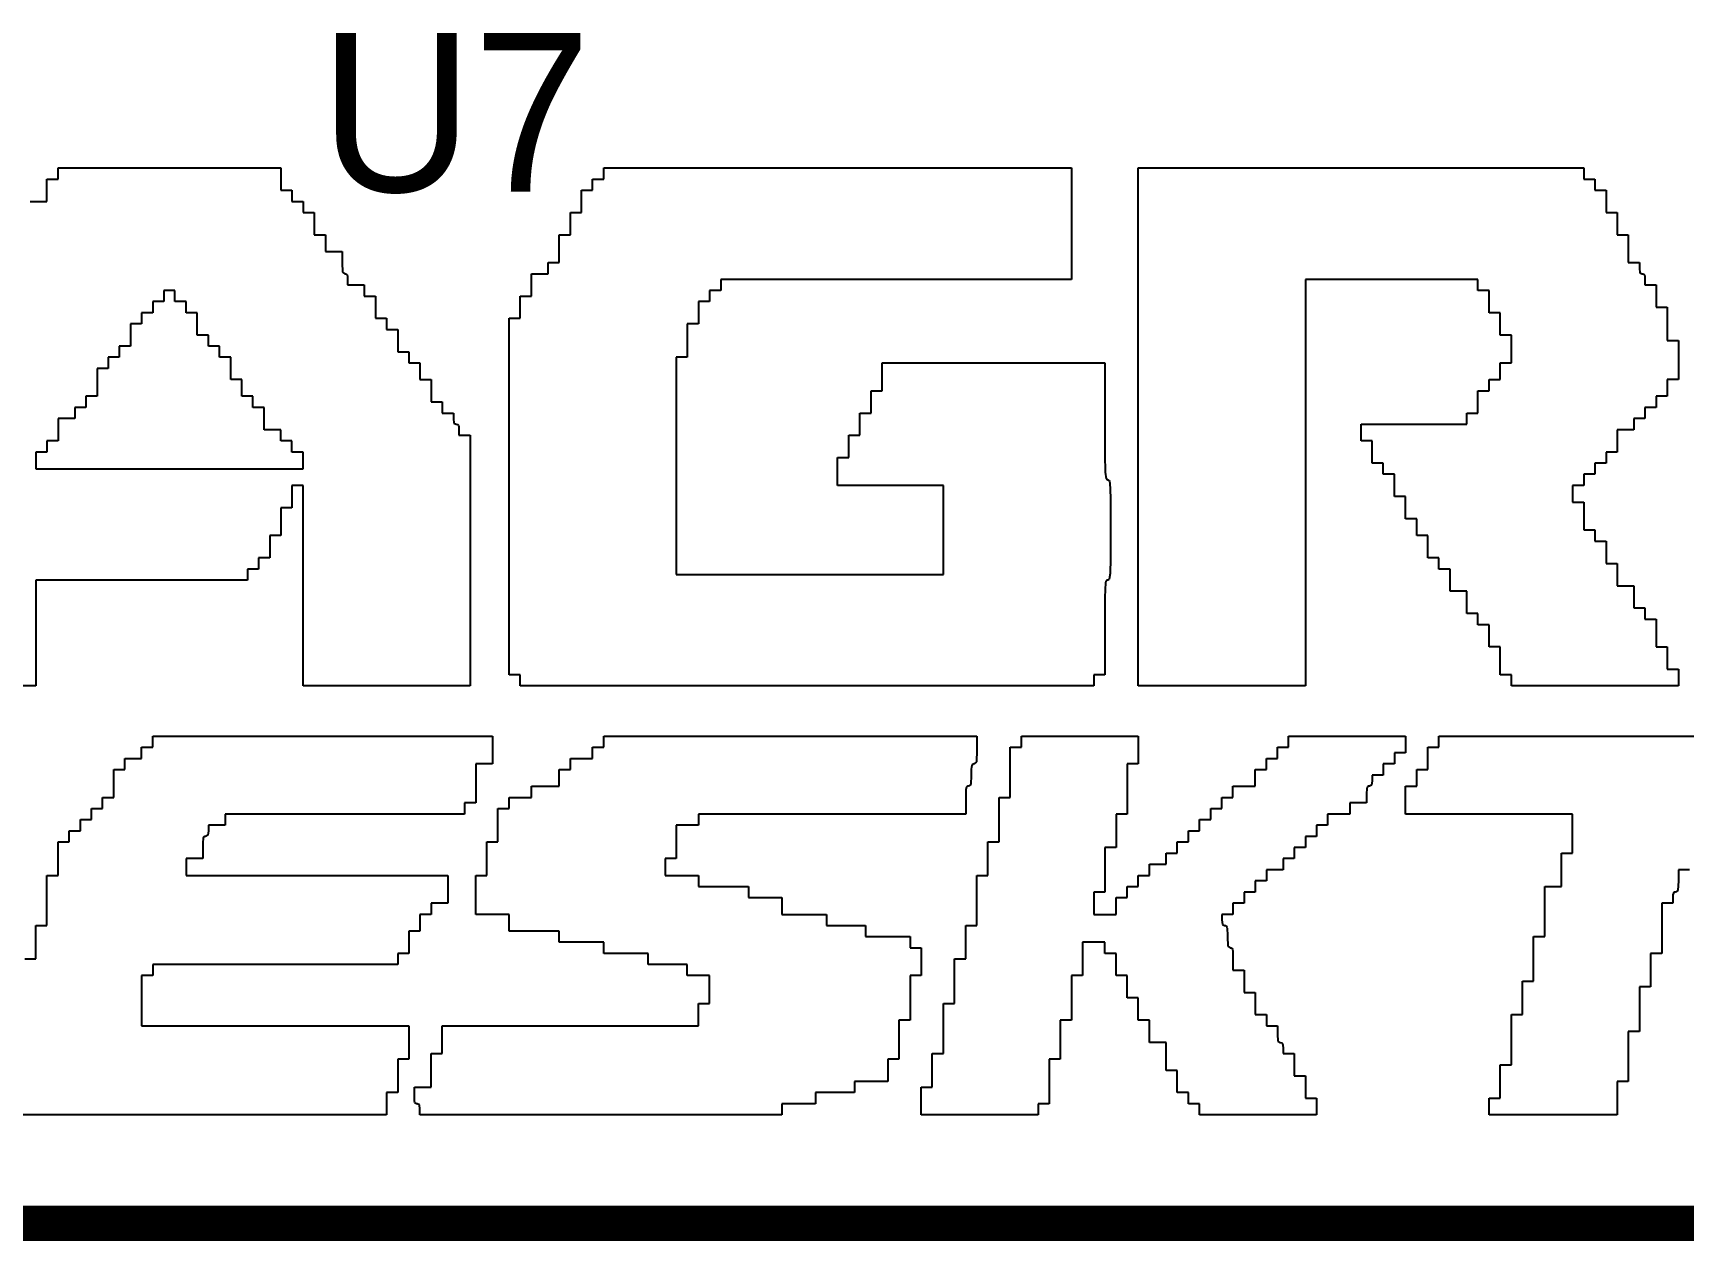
# Model space of a CAD drawing. Header units: millimetres. Extents: x 1.5 to 5.45, y 1.5 to 5.45.
# Drawn here: x 3.5237 to 3.9919, y 1.5 to 1.8425 of the extents above; entities that cross this region are included whole.
import ezdxf

# ---------------------------------------------------------------- set-up
doc = ezdxf.new("R2010")
doc.units = ezdxf.units.MM
doc.header["$MEASUREMENT"] = 0
doc.layers.add('KeepOutLayer', color=6, linetype='Continuous')
doc.layers.add('TopOverlay', color=2, linetype='Continuous')

# ---------------------------------------------------------------- blocks, each defined once
blk = doc.blocks.new('NATALIE_MEGAGRRL_DESKTOP_5')
at = {"layer": 'TopOverlay'}
for p, q in [((-0.03422, 0.10109), (-0.03422, 0.10425)), ((-0.03422, 0.10425), (0.02895, 0.10425)), ((0.02895, 0.10425), (0.02895, 0.09793)), ((0.12054, 0.10109), (0.12054, 0.10425)), ((0.12054, 0.10425), (0.25318, 0.10425)), ((0.25318, 0.10425), (0.25318, 0.07266)), ((0.27213, -0.04264), (0.27213, 0.10425)), ((0.27213, 0.10425), (0.39846, 0.10425)), ((0.39846, 0.10425), (0.39846, 0.10109)), ((-0.03738, 0.09477), (-0.03738, 0.10109)), ((-0.03738, 0.10109), (-0.03422, 0.10109)), ((0.11738, 0.09793), (0.11738, 0.10109)), ((0.11738, 0.10109), (0.12054, 0.10109)), ((0.39846, 0.10109), (0.40162, 0.10109)), ((0.40162, 0.10109), (0.40162, 0.09793)), ((-0.04211, 0.09477), (-0.03738, 0.09477)), ((0.02895, 0.09793), (0.03211, 0.09793)), ((0.03211, 0.09793), (0.03211, 0.09477)), ((0.03211, 0.09477), (0.03526, 0.09477)), ((0.03526, 0.09477), (0.03526, 0.09162)), ((0.11422, 0.09162), (0.11422, 0.09793)), ((0.11422, 0.09793), (0.11738, 0.09793)), ((0.40162, 0.09793), (0.40478, 0.09793)), ((0.40478, 0.09793), (0.40478, 0.09162)), ((0.03526, 0.09162), (0.03842, 0.09162)), ((0.03842, 0.09162), (0.03842, 0.0853)), ((0.11106, 0.0853), (0.11106, 0.09162)), ((0.11106, 0.09162), (0.11422, 0.09162)), ((0.40478, 0.09162), (0.40794, 0.09162)), ((0.40794, 0.09162), (0.40794, 0.0853)), ((0.03842, 0.0853), (0.04158, 0.0853)), ((0.04158, 0.0853), (0.04158, 0.08056)), ((0.1079, 0.0774), (0.1079, 0.0853)), ((0.1079, 0.0853), (0.11106, 0.0853)), ((0.40794, 0.0853), (0.41109, 0.0853)), ((0.41109, 0.0853), (0.41109, 0.0774)), ((0.04158, 0.08056), (0.04632, 0.08056)), ((0.04632, 0.08056), (0.04632, 0.0774)), ((0.04632, 0.0774), (0.04644, 0.07474)), ((0.10475, 0.07424), (0.10475, 0.0774)), ((0.10475, 0.0774), (0.1079, 0.0774)), ((0.41109, 0.0774), (0.41425, 0.0774)), ((0.41425, 0.0774), (0.41425, 0.07582)), ((0.41425, 0.07582), (0.4144, 0.07454)), ((0.04644, 0.07474), (0.04711, 0.07424)), ((0.04711, 0.07424), (0.04751, 0.07418)), ((0.04751, 0.07418), (0.04775, 0.07395)), ((0.04775, 0.07395), (0.04787, 0.07346)), ((0.04787, 0.07346), (0.0479, 0.07266)), ((0.0479, 0.07266), (0.0479, 0.07108)), ((0.0479, 0.07108), (0.05263, 0.07108)), ((0.05263, 0.07108), (0.05263, 0.06792)), ((0.10001, 0.06792), (0.10001, 0.07424)), ((0.10001, 0.07424), (0.10475, 0.07424)), ((0.25318, 0.07266), (0.1537, 0.07266)), ((0.1537, 0.07266), (0.1537, 0.0695)), ((0.36846, 0.07266), (0.31951, 0.07266)), ((0.31951, 0.07266), (0.31951, -0.04264)), ((0.36846, 0.0695), (0.36846, 0.07266)), ((0.4144, 0.07454), (0.41504, 0.07424)), ((0.41504, 0.07424), (0.41544, 0.07418)), ((0.41544, 0.07418), (0.41568, 0.07395)), ((0.41568, 0.07395), (0.4158, 0.07346)), ((0.4158, 0.07346), (0.41583, 0.07266)), ((0.41583, 0.07266), (0.41583, 0.07108)), ((0.41583, 0.07108), (0.41899, 0.07108)), ((0.41899, 0.07108), (0.41899, 0.06477)), ((-0.00421, 0.06635), (-0.00737, 0.06635)), ((-0.00737, 0.06635), (-0.00737, 0.06635)), ((-0.00737, 0.06635), (-0.00737, 0.06319)), ((-0.00106, 0.0695), (-0.00421, 0.0695)), ((-0.00421, 0.0695), (-0.00421, 0.0695)), ((-0.00421, 0.0695), (-0.00421, 0.06635)), ((-0.00421, 0.06635), (-0.00421, 0.06635)), ((-0.00106, 0.06635), (-0.00106, 0.0695)), ((-0.00106, 0.0695), (-0.00106, 0.0695)), ((0.0021, 0.06635), (-0.00106, 0.06635)), ((-0.00106, 0.06635), (-0.00106, 0.06635)), ((0.0021, 0.06319), (0.0021, 0.06635)), ((0.0021, 0.06635), (0.0021, 0.06635)), ((0.05263, 0.06792), (0.05579, 0.06792)), ((0.05579, 0.06792), (0.05579, 0.06161)), ((0.09685, 0.06161), (0.09685, 0.06792)), ((0.09685, 0.06792), (0.10001, 0.06792)), ((0.15054, 0.06635), (0.14738, 0.06635)), ((0.14738, 0.06635), (0.14738, 0.06003)), ((0.1537, 0.0695), (0.15054, 0.0695)), ((0.15054, 0.0695), (0.15054, 0.06635)), ((0.37162, 0.0695), (0.36846, 0.0695)), ((0.37162, 0.06319), (0.37162, 0.0695)), ((-0.00737, 0.06319), (-0.01053, 0.06319)), ((-0.01053, 0.06319), (-0.01053, 0.06319)), ((-0.01053, 0.06319), (-0.01053, 0.06003)), ((-0.00737, 0.06319), (-0.00737, 0.06319)), ((0.00526, 0.06319), (0.0021, 0.06319)), ((0.0021, 0.06319), (0.0021, 0.06319)), ((0.00526, 0.05687), (0.00526, 0.06319)), ((0.00526, 0.06319), (0.00526, 0.06319)), ((0.05579, 0.06161), (0.05895, 0.06161)), ((0.05895, 0.06161), (0.05895, 0.05845)), ((0.09369, -0.03948), (0.09369, 0.06161)), ((0.09369, 0.06161), (0.09685, 0.06161)), ((0.37478, 0.06319), (0.37162, 0.06319)), ((0.37478, 0.05687), (0.37478, 0.06319)), ((0.41899, 0.06477), (0.42215, 0.06477)), ((0.42215, 0.06477), (0.42215, 0.05529)), ((-0.01053, 0.06003), (-0.01369, 0.06003)), ((-0.01369, 0.06003), (-0.01369, 0.06003)), ((-0.01369, 0.06003), (-0.01369, 0.05371)), ((-0.01053, 0.06003), (-0.01053, 0.06003)), ((0.00842, 0.05687), (0.00526, 0.05687)), ((0.00526, 0.05687), (0.00526, 0.05687)), ((0.00842, 0.05371), (0.00842, 0.05687)), ((0.00842, 0.05687), (0.00842, 0.05687)), ((0.05895, 0.05845), (0.06211, 0.05845)), ((0.06211, 0.05845), (0.06211, 0.05213)), ((0.14738, 0.06003), (0.14422, 0.06003)), ((0.14422, 0.06003), (0.14422, 0.05055)), ((0.37793, 0.05687), (0.37478, 0.05687)), ((0.37793, 0.04897), (0.37793, 0.05687)), ((-0.01369, 0.05371), (-0.01685, 0.05371)), ((-0.01685, 0.05371), (-0.01685, 0.05371)), ((-0.01685, 0.05371), (-0.01685, 0.05055)), ((-0.01369, 0.05371), (-0.01369, 0.05371)), ((0.01158, 0.05371), (0.00842, 0.05371)), ((0.00842, 0.05371), (0.00842, 0.05371)), ((0.01158, 0.05055), (0.01158, 0.05371)), ((0.01158, 0.05371), (0.01158, 0.05371)), ((0.06211, 0.05213), (0.06527, 0.05213)), ((0.06527, 0.05213), (0.06527, 0.04897)), ((0.42215, 0.05529), (0.42531, 0.05529)), ((0.42531, 0.05529), (0.42531, 0.04423)), ((-0.02001, 0.04739), (-0.02317, 0.04739)), ((-0.02317, 0.04739), (-0.02317, 0.04739)), ((-0.02317, 0.04739), (-0.02317, 0.03949)), ((-0.01685, 0.05055), (-0.02001, 0.05055)), ((-0.02001, 0.05055), (-0.02001, 0.05055)), ((-0.02001, 0.05055), (-0.02001, 0.04739)), ((-0.02001, 0.04739), (-0.02001, 0.04739)), ((-0.01685, 0.05055), (-0.01685, 0.05055)), ((0.01473, 0.05055), (0.01158, 0.05055)), ((0.01158, 0.05055), (0.01158, 0.05055)), ((0.01473, 0.04423), (0.01473, 0.05055)), ((0.01473, 0.05055), (0.01473, 0.05055)), ((0.06527, 0.04897), (0.06842, 0.04897)), ((0.06842, 0.04897), (0.06842, 0.04423)), ((0.14422, 0.05055), (0.14106, 0.05055)), ((0.14106, 0.05055), (0.14106, -0.01105)), ((0.19949, 0.04107), (0.19949, 0.04897)), ((0.19949, 0.04897), (0.26266, 0.04897)), ((0.26266, 0.04897), (0.26266, 0.03239)), ((0.37478, 0.04423), (0.37478, 0.04897)), ((0.37478, 0.04897), (0.37793, 0.04897)), ((0.01789, 0.04423), (0.01473, 0.04423)), ((0.01473, 0.04423), (0.01473, 0.04423)), ((0.01789, 0.03949), (0.01789, 0.04423)), ((0.01789, 0.04423), (0.01789, 0.04423)), ((0.06842, 0.04423), (0.07158, 0.04423)), ((0.07158, 0.04423), (0.07158, 0.03791)), ((0.37162, 0.04107), (0.37162, 0.04423)), ((0.37162, 0.04423), (0.37478, 0.04423)), ((0.42531, 0.04423), (0.42215, 0.04423)), ((0.42215, 0.04423), (0.42215, 0.03949)), ((-0.02317, 0.03949), (-0.02632, 0.03949)), ((-0.02632, 0.03949), (-0.02632, 0.03949)), ((-0.02632, 0.03949), (-0.02632, 0.03633)), ((-0.02317, 0.03949), (-0.02317, 0.03949)), ((0.02105, 0.03949), (0.01789, 0.03949)), ((0.01789, 0.03949), (0.01789, 0.03949)), ((0.02105, 0.03633), (0.02105, 0.03949)), ((0.02105, 0.03949), (0.02105, 0.03949)), ((0.07158, 0.03791), (0.07474, 0.03791)), ((0.07474, 0.03791), (0.07474, 0.03476)), ((0.19633, 0.03476), (0.19633, 0.04107)), ((0.19633, 0.04107), (0.19949, 0.04107)), ((0.36846, 0.03476), (0.36846, 0.04107)), ((0.36846, 0.04107), (0.37162, 0.04107)), ((0.42215, 0.03949), (0.41899, 0.03949)), ((0.41899, 0.03949), (0.41899, 0.03633)), ((-0.02948, 0.03318), (-0.03422, 0.03318)), ((-0.03422, 0.03318), (-0.03422, 0.03318)), ((-0.03422, 0.03318), (-0.03422, 0.02686)), ((-0.02632, 0.03633), (-0.02948, 0.03633)), ((-0.02948, 0.03633), (-0.02948, 0.03633)), ((-0.02948, 0.03633), (-0.02948, 0.03318)), ((-0.02948, 0.03318), (-0.02948, 0.03318)), ((-0.02632, 0.03633), (-0.02632, 0.03633)), ((0.02421, 0.03633), (0.02105, 0.03633)), ((0.02105, 0.03633), (0.02105, 0.03633)), ((0.02421, 0.03002), (0.02421, 0.03633)), ((0.02421, 0.03633), (0.02421, 0.03633)), ((0.07474, 0.03476), (0.0779, 0.03476)), ((0.0779, 0.03476), (0.0779, 0.03318)), ((0.0779, 0.03318), (0.07805, 0.03189)), ((0.19318, 0.02844), (0.19318, 0.03476)), ((0.19318, 0.03476), (0.19633, 0.03476)), ((0.3653, 0.0316), (0.3653, 0.03476)), ((0.3653, 0.03476), (0.36846, 0.03476)), ((0.41583, 0.03318), (0.41267, 0.03318)), ((0.41267, 0.03318), (0.41267, 0.03002)), ((0.41899, 0.03633), (0.41583, 0.03633)), ((0.41583, 0.03633), (0.41583, 0.03318)), ((0.02895, 0.03002), (0.02421, 0.03002)), ((0.02421, 0.03002), (0.02421, 0.03002)), ((0.02895, 0.02686), (0.02895, 0.03002)), ((0.02895, 0.03002), (0.02895, 0.03002)), ((0.07805, 0.03189), (0.07869, 0.0316)), ((0.07869, 0.0316), (0.07909, 0.03154)), ((0.07909, 0.03154), (0.07933, 0.0313)), ((0.07933, 0.0313), (0.07945, 0.03082)), ((0.07945, 0.03082), (0.07948, 0.03002)), ((0.07948, 0.03002), (0.07948, 0.02844)), ((0.07948, 0.02844), (0.08264, 0.02844)), ((0.08264, 0.02844), (0.08264, -0.04264)), ((0.19002, 0.02212), (0.19002, 0.02844)), ((0.19002, 0.02844), (0.19318, 0.02844)), ((0.26266, 0.03239), (0.26267, 0.02291)), ((0.3353, 0.02686), (0.3353, 0.0316)), ((0.3353, 0.0316), (0.3653, 0.0316)), ((0.41267, 0.03002), (0.40794, 0.03002)), ((0.40794, 0.03002), (0.40794, 0.0237)), ((-0.03738, 0.0237), (-0.04054, 0.0237)), ((-0.04054, 0.0237), (-0.04054, 0.0237)), ((-0.04054, 0.0237), (-0.04054, 0.02133)), ((-0.03422, 0.02686), (-0.03738, 0.02686)), ((-0.03738, 0.02686), (-0.03738, 0.02686)), ((-0.03738, 0.02686), (-0.03738, 0.0237)), ((-0.03738, 0.0237), (-0.03738, 0.0237)), ((-0.03422, 0.02686), (-0.03422, 0.02686)), ((0.03211, 0.02686), (0.02895, 0.02686)), ((0.02895, 0.02686), (0.02895, 0.02686)), ((0.03211, 0.0237), (0.03211, 0.02686)), ((0.03211, 0.02686), (0.03211, 0.02686)), ((0.03526, 0.0237), (0.03211, 0.0237)), ((0.03211, 0.0237), (0.03211, 0.0237)), ((0.03526, 0.01896), (0.03526, 0.0237)), ((0.03526, 0.0237), (0.03526, 0.0237)), ((0.33846, 0.02686), (0.3353, 0.02686)), ((0.33846, 0.02054), (0.33846, 0.02686)), ((0.40794, 0.0237), (0.40478, 0.0237)), ((0.40478, 0.0237), (0.40478, 0.02054)), ((-0.04054, 0.02133), (-0.04054, 0.02133)), ((-0.04054, 0.02133), (-0.04054, 0.01896)), ((-0.04054, 0.01896), (-0.04054, 0.01896)), ((-0.04054, 0.01896), (0.03526, 0.01896)), ((0.03526, 0.01896), (0.03526, 0.01896)), ((0.18686, 0.01422), (0.18686, 0.02212)), ((0.18686, 0.02212), (0.19002, 0.02212)), ((0.26267, 0.02291), (0.26276, 0.01797)), ((0.34161, 0.02054), (0.33846, 0.02054)), ((0.34161, 0.01738), (0.34161, 0.02054)), ((0.40478, 0.02054), (0.40162, 0.02054)), ((0.40162, 0.02054), (0.40162, 0.01738)), ((0.03526, 0.01422), (0.03211, 0.01422)), ((0.03211, 0.01422), (0.03211, 0.00791)), ((0.03526, -0.04264), (0.03526, 0.01422)), ((0.21686, 0.01422), (0.18686, 0.01422)), ((0.21686, -0.01105), (0.21686, 0.01422)), ((0.26276, 0.01797), (0.263, 0.0161)), ((0.263, 0.0161), (0.26345, 0.0158)), ((0.26345, 0.0158), (0.2637, 0.01576)), ((0.2637, 0.01576), (0.26385, 0.01562)), ((0.26385, 0.01562), (0.26396, 0.01538)), ((0.26396, 0.01538), (0.26404, 0.01498)), ((0.26404, 0.01498), (0.2641, 0.01439)), ((0.2641, 0.01439), (0.26415, 0.01357)), ((0.34477, 0.01738), (0.34161, 0.01738)), ((0.34477, 0.01107), (0.34477, 0.01738)), ((0.39846, 0.01422), (0.3953, 0.01422)), ((0.3953, 0.01422), (0.3953, 0.00949)), ((0.40162, 0.01738), (0.39846, 0.01738)), ((0.39846, 0.01738), (0.39846, 0.01422)), ((0.26415, 0.01357), (0.26419, 0.01247)), ((0.26419, 0.01247), (0.26421, 0.01107)), ((0.26421, 0.01107), (0.26422, 0.00932)), ((0.34793, 0.01107), (0.34477, 0.01107)), ((0.34793, 0.00475), (0.34793, 0.01107)), ((0.3953, 0.00949), (0.39846, 0.00949)), ((0.39846, 0.00949), (0.39846, 0.00159)), ((0.03211, 0.00791), (0.02895, 0.00791)), ((0.02895, 0.00791), (0.02895, 0.00001)), ((0.26422, 0.00932), (0.26423, 0.0067)), ((0.26423, 0.0067), (0.26424, 0.00159)), ((0.35109, 0.00475), (0.34793, 0.00475)), ((0.35109, 0.00001), (0.35109, 0.00475)), ((0.02895, 0.00001), (0.02579, 0.00001)), ((0.02579, 0.00001), (0.02579, -0.00631)), ((0.26424, 0.00159), (0.26422, -0.00652)), ((0.35425, 0.00001), (0.35109, 0.00001)), ((0.35425, -0.00631), (0.35425, 0.00001)), ((0.39846, 0.00159), (0.40162, 0.00159)), ((0.40162, 0.00159), (0.40162, -0.00157)), ((0.40162, -0.00157), (0.40478, -0.00157)), ((0.40478, -0.00157), (0.40478, -0.00789)), ((0.02579, -0.00631), (0.02263, -0.00631)), ((0.02263, -0.00631), (0.02263, -0.00947)), ((0.26422, -0.00652), (0.26413, -0.01075)), ((0.3574, -0.00631), (0.35425, -0.00631)), ((0.3574, -0.00947), (0.3574, -0.00631)), ((0.40478, -0.00789), (0.40794, -0.00789)), ((0.40794, -0.00789), (0.40794, -0.01421)), ((0.01947, -0.01263), (-0.04054, -0.01263)), ((-0.04054, -0.01263), (-0.04054, -0.04264)), ((0.02263, -0.00947), (0.01947, -0.00947)), ((0.01947, -0.00947), (0.01947, -0.01263)), ((0.14106, -0.01105), (0.21686, -0.01105)), ((0.26279, -0.01396), (0.26274, -0.01474)), ((0.26286, -0.0134), (0.26279, -0.01396)), ((0.26294, -0.01303), (0.26286, -0.0134)), ((0.26304, -0.0128), (0.26294, -0.01303)), ((0.26319, -0.01266), (0.26304, -0.0128)), ((0.26345, -0.01263), (0.26319, -0.01266)), ((0.2639, -0.01237), (0.26345, -0.01263)), ((0.26413, -0.01075), (0.2639, -0.01237)), ((0.36056, -0.00947), (0.3574, -0.00947)), ((0.36056, -0.01579), (0.36056, -0.00947)), ((0.26268, -0.01711), (0.26267, -0.01876)), ((0.26271, -0.01578), (0.26268, -0.01711)), ((0.26274, -0.01474), (0.26271, -0.01578)), ((0.3653, -0.01579), (0.36056, -0.01579)), ((0.3653, -0.0221), (0.3653, -0.01579)), ((0.40794, -0.01421), (0.41267, -0.01421)), ((0.41267, -0.01421), (0.41267, -0.02052)), ((0.26267, -0.01876), (0.26266, -0.02123)), ((0.26266, -0.02123), (0.26266, -0.02605)), ((0.36846, -0.0221), (0.3653, -0.0221)), ((0.36846, -0.02526), (0.36846, -0.0221)), ((0.41267, -0.02052), (0.41583, -0.02052)), ((0.41583, -0.02052), (0.41583, -0.02368)), ((0.26266, -0.02605), (0.26266, -0.03948)), ((0.37162, -0.02526), (0.36846, -0.02526)), ((0.37162, -0.03158), (0.37162, -0.02526)), ((0.41583, -0.02368), (0.41899, -0.02368)), ((0.41899, -0.02368), (0.41899, -0.03158)), ((0.37478, -0.03158), (0.37162, -0.03158)), ((0.37478, -0.03948), (0.37478, -0.03158)), ((0.41899, -0.03158), (0.42215, -0.03158)), ((0.42215, -0.03158), (0.42215, -0.0379)), ((0.09685, -0.03948), (0.09369, -0.03948)), ((0.09685, -0.04264), (0.09685, -0.03948)), ((0.26266, -0.03948), (0.2595, -0.03948)), ((0.2595, -0.03948), (0.2595, -0.04264)), ((0.37793, -0.03948), (0.37478, -0.03948)), ((0.37793, -0.04264), (0.37793, -0.03948)), ((0.42215, -0.0379), (0.42531, -0.0379)), ((0.42531, -0.0379), (0.42531, -0.04264)), ((-0.04054, -0.04264), (-0.08791, -0.04264)), ((0.08264, -0.04264), (0.03526, -0.04264)), ((0.09685, -0.04264), (0.09685, -0.04264)), ((0.2595, -0.04264), (0.09685, -0.04264)), ((0.27213, -0.04264), (0.27213, -0.04264)), ((0.31951, -0.04264), (0.27213, -0.04264)), ((0.42531, -0.04264), (0.37793, -0.04264)), ((-0.01053, -0.06317), (-0.01053, -0.06001)), ((-0.01053, -0.06001), (-0.00737, -0.06001)), ((-0.00737, -0.06001), (-0.00737, -0.05685)), ((-0.00737, -0.05685), (0.08895, -0.05685)), ((0.08895, -0.05685), (0.08895, -0.06475)), ((0.11738, -0.06317), (0.11738, -0.06001)), ((0.11738, -0.06001), (0.12054, -0.06001)), ((0.12054, -0.06001), (0.12054, -0.05685)), ((0.12054, -0.05685), (0.22634, -0.05685)), ((0.22634, -0.0608), (0.22622, -0.06416)), ((0.22634, -0.05685), (0.22634, -0.0608)), ((0.23581, -0.07422), (0.23581, -0.06001)), ((0.23581, -0.06001), (0.23897, -0.06001)), ((0.23897, -0.06001), (0.23897, -0.05685)), ((0.23897, -0.05685), (0.27213, -0.05685)), ((0.27213, -0.05685), (0.27213, -0.06475)), ((0.31161, -0.06317), (0.31161, -0.06001)), ((0.31161, -0.06001), (0.31477, -0.06001)), ((0.31477, -0.06001), (0.31477, -0.05685)), ((0.31477, -0.05685), (0.34793, -0.05685)), ((0.34793, -0.05685), (0.34793, -0.06159)), ((0.35425, -0.06633), (0.35425, -0.06001)), ((0.35425, -0.06001), (0.3574, -0.06001)), ((0.3574, -0.06001), (0.3574, -0.05685)), ((0.3574, -0.05685), (0.48689, -0.05685)), ((-0.01527, -0.06633), (-0.01527, -0.06317)), ((-0.01527, -0.06317), (-0.01053, -0.06317)), ((0.08895, -0.06475), (0.08422, -0.06475)), ((0.08422, -0.06475), (0.08422, -0.0758)), ((0.11106, -0.06633), (0.11106, -0.06317)), ((0.11106, -0.06317), (0.11738, -0.06317)), ((0.22488, -0.06524), (0.22482, -0.06563)), ((0.22498, -0.06498), (0.22488, -0.06524)), ((0.22512, -0.06483), (0.22498, -0.06498)), ((0.22531, -0.06477), (0.22512, -0.06483)), ((0.22555, -0.06475), (0.22531, -0.06477)), ((0.22622, -0.06416), (0.22555, -0.06475)), ((0.27213, -0.06475), (0.26897, -0.06475)), ((0.26897, -0.06475), (0.26897, -0.07896)), ((0.30845, -0.06633), (0.30845, -0.06317)), ((0.30845, -0.06317), (0.31161, -0.06317)), ((0.34477, -0.06475), (0.34161, -0.06475)), ((0.34161, -0.06475), (0.34161, -0.06791)), ((0.34793, -0.06159), (0.34477, -0.06159)), ((0.34477, -0.06159), (0.34477, -0.06475)), ((-0.01843, -0.07422), (-0.01843, -0.06633)), ((-0.01843, -0.06633), (-0.01527, -0.06633)), ((0.1079, -0.07107), (0.1079, -0.06633)), ((0.1079, -0.06633), (0.11106, -0.06633)), ((0.22476, -0.06791), (0.22463, -0.07057)), ((0.22478, -0.06619), (0.22476, -0.06694)), ((0.22476, -0.06694), (0.22476, -0.06791)), ((0.22482, -0.06563), (0.22478, -0.06619)), ((0.30529, -0.07107), (0.30529, -0.06633)), ((0.30529, -0.06633), (0.30845, -0.06633)), ((0.33846, -0.06949), (0.33831, -0.07077)), ((0.34161, -0.06791), (0.33846, -0.06791)), ((0.33846, -0.06791), (0.33846, -0.06949)), ((0.35109, -0.07107), (0.35109, -0.06633)), ((0.35109, -0.06633), (0.35425, -0.06633)), ((-0.02159, -0.07738), (-0.02159, -0.07422)), ((-0.02159, -0.07422), (-0.01843, -0.07422)), ((0.09369, -0.07738), (0.09369, -0.07422)), ((0.09369, -0.07422), (0.10001, -0.07422)), ((0.10001, -0.07422), (0.10001, -0.07107)), ((0.10001, -0.07107), (0.1079, -0.07107)), ((0.22319, -0.07328), (0.22318, -0.07436)), ((0.22318, -0.07436), (0.22318, -0.07501)), ((0.2232, -0.07284), (0.22319, -0.07328)), ((0.22321, -0.07247), (0.2232, -0.07284)), ((0.22323, -0.07215), (0.22321, -0.07247)), ((0.22326, -0.07188), (0.22323, -0.07215)), ((0.2233, -0.07166), (0.22326, -0.07188)), ((0.22334, -0.07148), (0.2233, -0.07166)), ((0.2234, -0.07134), (0.22334, -0.07148)), ((0.22346, -0.07124), (0.2234, -0.07134)), ((0.22353, -0.07116), (0.22346, -0.07124)), ((0.22362, -0.07111), (0.22353, -0.07116)), ((0.22372, -0.07108), (0.22362, -0.07111)), ((0.22397, -0.07107), (0.22372, -0.07108)), ((0.22463, -0.07057), (0.22397, -0.07107)), ((0.23265, -0.08686), (0.23265, -0.07422)), ((0.23265, -0.07422), (0.23581, -0.07422)), ((0.29582, -0.07738), (0.29582, -0.07422)), ((0.29582, -0.07422), (0.29898, -0.07422)), ((0.29898, -0.07422), (0.29898, -0.07107)), ((0.29898, -0.07107), (0.30529, -0.07107)), ((0.3369, -0.07218), (0.33688, -0.07273)), ((0.33688, -0.07273), (0.33688, -0.07344)), ((0.33688, -0.07344), (0.33688, -0.0758)), ((0.33694, -0.07176), (0.3369, -0.07218)), ((0.33701, -0.07146), (0.33694, -0.07176)), ((0.33711, -0.07126), (0.33701, -0.07146)), ((0.33725, -0.07114), (0.33711, -0.07126)), ((0.33743, -0.07108), (0.33725, -0.07114)), ((0.33767, -0.07107), (0.33743, -0.07108)), ((0.33831, -0.07077), (0.33767, -0.07107)), ((0.34793, -0.07896), (0.34793, -0.07107)), ((0.34793, -0.07107), (0.35109, -0.07107)), ((-0.02474, -0.08054), (-0.02474, -0.07738)), ((-0.02474, -0.07738), (-0.02159, -0.07738)), ((0.08106, -0.07896), (0.01316, -0.07896)), ((0.01316, -0.07896), (0.01316, -0.08212)), ((0.08422, -0.0758), (0.08106, -0.0758)), ((0.08106, -0.0758), (0.08106, -0.07896)), ((0.09053, -0.08686), (0.09053, -0.07738)), ((0.09053, -0.07738), (0.09369, -0.07738)), ((0.22318, -0.07896), (0.14738, -0.07896)), ((0.14738, -0.07896), (0.14738, -0.08212)), ((0.22318, -0.07501), (0.22318, -0.07896)), ((0.26897, -0.07896), (0.26582, -0.07896)), ((0.26582, -0.07896), (0.26582, -0.08844)), ((0.29266, -0.08054), (0.29266, -0.07738)), ((0.29266, -0.07738), (0.29582, -0.07738)), ((0.33214, -0.07896), (0.32582, -0.07896)), ((0.32582, -0.07896), (0.32582, -0.08212)), ((0.33688, -0.0758), (0.33214, -0.0758)), ((0.33214, -0.0758), (0.33214, -0.07896)), ((0.3953, -0.07896), (0.34793, -0.07896)), ((0.3953, -0.09002), (0.3953, -0.07896)), ((-0.03106, -0.08686), (-0.03106, -0.0837)), ((-0.03106, -0.0837), (-0.0279, -0.0837)), ((-0.0279, -0.0837), (-0.0279, -0.08054)), ((-0.0279, -0.08054), (-0.02474, -0.08054)), ((0.00842, -0.0837), (0.00827, -0.08498)), ((0.01316, -0.08212), (0.00842, -0.08212)), ((0.00842, -0.08212), (0.00842, -0.0837)), ((0.14738, -0.08212), (0.14106, -0.08212)), ((0.14106, -0.08212), (0.14106, -0.0916)), ((0.28634, -0.08686), (0.28634, -0.0837)), ((0.28634, -0.0837), (0.2895, -0.0837)), ((0.2895, -0.0837), (0.2895, -0.08054)), ((0.2895, -0.08054), (0.29266, -0.08054)), ((0.32582, -0.08212), (0.32266, -0.08212)), ((0.32266, -0.08212), (0.32266, -0.08528)), ((-0.03422, -0.09634), (-0.03422, -0.08686)), ((-0.03422, -0.08686), (-0.03106, -0.08686)), ((0.00686, -0.08672), (0.00684, -0.08747)), ((0.00684, -0.08747), (0.00684, -0.08844)), ((0.00684, -0.08844), (0.00684, -0.0916)), ((0.0069, -0.08617), (0.00686, -0.08672)), ((0.00696, -0.08577), (0.0069, -0.08617)), ((0.00706, -0.08552), (0.00696, -0.08577)), ((0.0072, -0.08537), (0.00706, -0.08552)), ((0.00739, -0.0853), (0.0072, -0.08537)), ((0.00763, -0.08528), (0.00739, -0.0853)), ((0.00827, -0.08498), (0.00763, -0.08528)), ((0.08737, -0.09634), (0.08737, -0.08686)), ((0.08737, -0.08686), (0.09053, -0.08686)), ((0.2295, -0.09634), (0.2295, -0.08686)), ((0.2295, -0.08686), (0.23265, -0.08686)), ((0.26582, -0.08844), (0.26266, -0.08844)), ((0.26266, -0.08844), (0.26266, -0.10107)), ((0.28319, -0.09002), (0.28319, -0.08686)), ((0.28319, -0.08686), (0.28634, -0.08686)), ((0.31951, -0.08844), (0.31635, -0.08844)), ((0.31635, -0.08844), (0.31635, -0.0916)), ((0.32266, -0.08528), (0.31951, -0.08528)), ((0.31951, -0.08528), (0.31951, -0.08844)), ((0.00684, -0.0916), (0.0021, -0.0916)), ((0.0021, -0.0916), (0.0021, -0.09634)), ((0.14106, -0.0916), (0.13791, -0.0916)), ((0.13791, -0.0916), (0.13791, -0.09634)), ((0.27529, -0.09634), (0.27529, -0.09318)), ((0.27529, -0.09318), (0.28003, -0.09318)), ((0.28003, -0.09318), (0.28003, -0.09002)), ((0.28003, -0.09002), (0.28319, -0.09002)), ((0.31635, -0.0916), (0.31319, -0.0916)), ((0.31319, -0.0916), (0.31319, -0.09476)), ((0.39215, -0.0995), (0.39215, -0.09002)), ((0.39215, -0.09002), (0.3953, -0.09002)), ((-0.03738, -0.11055), (-0.03738, -0.09634)), ((-0.03738, -0.09634), (-0.03422, -0.09634)), ((0.0021, -0.09634), (0.07632, -0.09634)), ((0.07632, -0.09634), (0.07632, -0.10423)), ((0.08422, -0.10739), (0.08422, -0.09634)), ((0.08422, -0.09634), (0.08737, -0.09634)), ((0.13791, -0.09634), (0.14738, -0.09634)), ((0.14738, -0.09634), (0.14738, -0.0995)), ((0.22634, -0.11055), (0.22634, -0.09634)), ((0.22634, -0.09634), (0.2295, -0.09634)), ((0.27213, -0.0995), (0.27213, -0.09634)), ((0.27213, -0.09634), (0.27529, -0.09634)), ((0.30845, -0.09792), (0.30529, -0.09792)), ((0.30529, -0.09792), (0.30529, -0.10107)), ((0.31319, -0.09476), (0.30845, -0.09476)), ((0.30845, -0.09476), (0.30845, -0.09792)), ((0.42531, -0.09792), (0.42518, -0.10058)), ((0.42847, -0.09476), (0.42531, -0.09476)), ((0.42531, -0.09476), (0.42531, -0.09792)), ((0.14738, -0.0995), (0.16159, -0.0995)), ((0.16159, -0.0995), (0.16159, -0.10265)), ((0.16159, -0.10265), (0.17107, -0.10265)), ((0.17107, -0.10265), (0.17107, -0.10739)), ((0.26266, -0.10107), (0.2595, -0.10107)), ((0.2595, -0.10107), (0.2595, -0.10739)), ((0.26582, -0.10739), (0.26582, -0.10265)), ((0.26582, -0.10265), (0.26897, -0.10265)), ((0.26897, -0.10265), (0.26897, -0.0995)), ((0.26897, -0.0995), (0.27213, -0.0995)), ((0.30529, -0.10107), (0.30213, -0.10107)), ((0.30213, -0.10107), (0.30213, -0.10423)), ((0.38741, -0.11371), (0.38741, -0.0995)), ((0.38741, -0.0995), (0.39215, -0.0995)), ((0.42376, -0.10185), (0.42373, -0.10265)), ((0.42373, -0.10265), (0.42373, -0.10423)), ((0.42388, -0.10137), (0.42376, -0.10185)), ((0.42412, -0.10114), (0.42388, -0.10137)), ((0.42452, -0.10107), (0.42412, -0.10114)), ((0.42518, -0.10058), (0.42452, -0.10107)), ((0.07158, -0.10739), (0.06842, -0.10739)), ((0.06842, -0.10739), (0.06842, -0.11213)), ((0.07632, -0.10423), (0.07158, -0.10423)), ((0.07158, -0.10423), (0.07158, -0.10739)), ((0.09369, -0.10739), (0.08422, -0.10739)), ((0.09369, -0.11213), (0.09369, -0.10739)), ((0.17107, -0.10739), (0.1837, -0.10739)), ((0.1837, -0.10739), (0.1837, -0.11055)), ((0.2595, -0.10739), (0.26582, -0.10739)), ((0.29898, -0.10739), (0.29582, -0.10739)), ((0.29582, -0.10739), (0.29582, -0.10897)), ((0.30213, -0.10423), (0.29898, -0.10423)), ((0.29898, -0.10423), (0.29898, -0.10739)), ((0.42373, -0.10423), (0.42057, -0.10423)), ((0.42057, -0.10423), (0.42057, -0.11845)), ((-0.04054, -0.12003), (-0.04054, -0.11055)), ((-0.04054, -0.11055), (-0.03738, -0.11055)), ((0.06842, -0.11213), (0.06527, -0.11213)), ((0.06527, -0.11213), (0.06527, -0.11845)), ((0.1079, -0.11213), (0.09369, -0.11213)), ((0.1079, -0.11529), (0.1079, -0.11213)), ((0.1837, -0.11055), (0.19476, -0.11055)), ((0.19476, -0.11055), (0.19476, -0.11371)), ((0.22318, -0.12003), (0.22318, -0.11055)), ((0.22318, -0.11055), (0.22634, -0.11055)), ((0.29582, -0.10897), (0.29597, -0.11026)), ((0.29597, -0.11026), (0.29661, -0.11055)), ((0.29661, -0.11055), (0.29685, -0.11057)), ((0.29685, -0.11057), (0.29704, -0.11064)), ((0.29704, -0.11064), (0.29718, -0.11079)), ((0.29718, -0.11079), (0.29727, -0.11105)), ((0.29727, -0.11105), (0.29734, -0.11144)), ((0.29734, -0.11144), (0.29738, -0.112)), ((0.29738, -0.112), (0.29739, -0.11274)), ((0.12054, -0.11529), (0.1079, -0.11529)), ((0.12054, -0.11845), (0.12054, -0.11529)), ((0.19476, -0.11371), (0.20739, -0.11371)), ((0.20739, -0.11371), (0.20739, -0.11687)), ((0.20739, -0.11687), (0.21055, -0.11687)), ((0.21055, -0.11687), (0.21055, -0.12477)), ((0.26266, -0.11529), (0.25634, -0.11529)), ((0.25634, -0.11529), (0.25634, -0.12477)), ((0.26266, -0.11845), (0.26266, -0.11529)), ((0.29739, -0.11274), (0.2974, -0.11371)), ((0.2974, -0.11371), (0.29752, -0.11638)), ((0.29752, -0.11638), (0.29819, -0.11687)), ((0.29819, -0.11687), (0.29843, -0.11689)), ((0.29843, -0.11689), (0.29862, -0.11696)), ((0.29862, -0.11696), (0.29876, -0.11711)), ((0.38425, -0.12635), (0.38425, -0.11371)), ((0.38425, -0.11371), (0.38741, -0.11371)), ((-0.04369, -0.12003), (-0.04054, -0.12003)), ((0.06211, -0.12161), (-0.00737, -0.12161)), ((-0.00737, -0.12161), (-0.00737, -0.12477)), ((0.06527, -0.11845), (0.06211, -0.11845)), ((0.06211, -0.11845), (0.06211, -0.12161)), ((0.13317, -0.11845), (0.12054, -0.11845)), ((0.13317, -0.12161), (0.13317, -0.11845)), ((0.14422, -0.12161), (0.13317, -0.12161)), ((0.14422, -0.12477), (0.14422, -0.12161)), ((0.22002, -0.13266), (0.22002, -0.12003)), ((0.22002, -0.12003), (0.22318, -0.12003)), ((0.26582, -0.11845), (0.26266, -0.11845)), ((0.26582, -0.12477), (0.26582, -0.11845)), ((0.29876, -0.11711), (0.29885, -0.11736)), ((0.29885, -0.11736), (0.29892, -0.11776)), ((0.29892, -0.11776), (0.29896, -0.11831)), ((0.29896, -0.11831), (0.29897, -0.11906)), ((0.29897, -0.11906), (0.29898, -0.12003)), ((0.29898, -0.12003), (0.29898, -0.12319)), ((0.42057, -0.11845), (0.41741, -0.11845)), ((0.41741, -0.11845), (0.41741, -0.12793)), ((-0.00737, -0.12477), (-0.01053, -0.12477)), ((-0.01053, -0.12477), (-0.01053, -0.13898)), ((0.15054, -0.12477), (0.14422, -0.12477)), ((0.15054, -0.13266), (0.15054, -0.12477)), ((0.21055, -0.12477), (0.20739, -0.12477)), ((0.20739, -0.12477), (0.20739, -0.1374)), ((0.25634, -0.12477), (0.25318, -0.12477)), ((0.25318, -0.12477), (0.25318, -0.1374)), ((0.26897, -0.12477), (0.26582, -0.12477)), ((0.26897, -0.13108), (0.26897, -0.12477)), ((0.29898, -0.12319), (0.30213, -0.12319)), ((0.30213, -0.12319), (0.30213, -0.12951)), ((0.38109, -0.13582), (0.38109, -0.12635)), ((0.38109, -0.12635), (0.38425, -0.12635)), ((0.27213, -0.13108), (0.26897, -0.13108)), ((0.27213, -0.1374), (0.27213, -0.13108)), ((0.30213, -0.12951), (0.30529, -0.12951)), ((0.30529, -0.12951), (0.30529, -0.13582)), ((0.41741, -0.12793), (0.41425, -0.12793)), ((0.41425, -0.12793), (0.41425, -0.14056)), ((0.14738, -0.13898), (0.14738, -0.13266)), ((0.14738, -0.13266), (0.15054, -0.13266)), ((0.21686, -0.14688), (0.21686, -0.13266)), ((0.21686, -0.13266), (0.22002, -0.13266)), ((-0.01053, -0.13898), (0.06527, -0.13898)), ((0.06527, -0.13898), (0.06527, -0.14846)), ((0.07474, -0.14688), (0.07474, -0.13898)), ((0.07474, -0.13898), (0.14738, -0.13898)), ((0.20739, -0.1374), (0.20423, -0.1374)), ((0.20423, -0.1374), (0.20423, -0.14846)), ((0.25318, -0.1374), (0.25002, -0.1374)), ((0.25002, -0.1374), (0.25002, -0.14846)), ((0.27529, -0.1374), (0.27213, -0.1374)), ((0.27529, -0.14372), (0.27529, -0.1374)), ((0.30529, -0.13582), (0.30845, -0.13582)), ((0.30845, -0.13582), (0.30845, -0.13898)), ((0.30845, -0.13898), (0.31161, -0.13898)), ((0.31161, -0.13898), (0.31161, -0.14135)), ((0.37793, -0.15004), (0.37793, -0.13582)), ((0.37793, -0.13582), (0.38109, -0.13582)), ((0.28003, -0.14372), (0.27529, -0.14372)), ((0.28003, -0.15162), (0.28003, -0.14372)), ((0.31161, -0.14135), (0.31174, -0.14333)), ((0.31174, -0.14333), (0.3124, -0.14372)), ((0.3124, -0.14372), (0.3128, -0.14378)), ((0.3128, -0.14378), (0.31304, -0.14402)), ((0.31304, -0.14402), (0.31316, -0.1445)), ((0.31316, -0.1445), (0.31319, -0.1453)), ((0.41425, -0.14056), (0.41109, -0.14056)), ((0.41109, -0.14056), (0.41109, -0.15478)), ((0.06527, -0.14846), (0.06211, -0.14846)), ((0.06211, -0.14846), (0.06211, -0.15793)), ((0.07158, -0.15635), (0.07158, -0.14688)), ((0.07158, -0.14688), (0.07474, -0.14688)), ((0.20423, -0.14846), (0.20107, -0.14846)), ((0.20107, -0.14846), (0.20107, -0.15478)), ((0.2137, -0.15635), (0.2137, -0.14688)), ((0.2137, -0.14688), (0.21686, -0.14688)), ((0.25002, -0.14846), (0.24687, -0.14846)), ((0.24687, -0.14846), (0.24687, -0.16109)), ((0.31319, -0.1453), (0.31319, -0.14688)), ((0.31319, -0.14688), (0.31635, -0.14688)), ((0.31635, -0.14688), (0.31635, -0.1532)), ((0.28319, -0.15162), (0.28003, -0.15162)), ((0.28319, -0.15793), (0.28319, -0.15162)), ((0.31635, -0.1532), (0.31951, -0.1532)), ((0.31951, -0.1532), (0.31951, -0.15951)), ((0.37478, -0.15951), (0.37478, -0.15004)), ((0.37478, -0.15004), (0.37793, -0.15004)), ((0.06211, -0.15793), (0.05895, -0.15793)), ((0.05895, -0.15793), (0.05895, -0.16109)), ((0.06685, -0.15873), (0.06685, -0.15635)), ((0.06685, -0.15635), (0.07158, -0.15635)), ((0.06685, -0.15943), (0.06685, -0.15873)), ((0.1916, -0.15793), (0.18054, -0.15793)), ((0.18054, -0.15793), (0.18054, -0.16109)), ((0.20107, -0.15478), (0.1916, -0.15478)), ((0.1916, -0.15478), (0.1916, -0.15793)), ((0.21055, -0.16425), (0.21055, -0.15635)), ((0.21055, -0.15635), (0.2137, -0.15635)), ((0.28634, -0.15793), (0.28319, -0.15793)), ((0.28634, -0.16109), (0.28634, -0.15793)), ((0.41109, -0.15478), (0.40794, -0.15478)), ((0.40794, -0.15478), (0.40794, -0.16425)), ((0.05895, -0.16109), (0.05895, -0.16109)), ((0.05895, -0.16109), (0.05895, -0.16425)), ((0.06687, -0.15998), (0.06685, -0.15943)), ((0.06691, -0.1604), (0.06687, -0.15998)), ((0.06698, -0.1607), (0.06691, -0.1604)), ((0.06708, -0.1609), (0.06698, -0.1607)), ((0.06722, -0.16102), (0.06708, -0.1609)), ((0.0674, -0.16108), (0.06722, -0.16102)), ((0.06764, -0.16109), (0.0674, -0.16108)), ((0.06828, -0.16139), (0.06764, -0.16109)), ((0.06842, -0.16267), (0.06828, -0.16139)), ((0.06842, -0.16425), (0.06842, -0.16267)), ((0.18054, -0.16109), (0.17107, -0.16109)), ((0.17107, -0.16109), (0.17107, -0.16267)), ((0.17107, -0.16267), (0.17107, -0.16267)), ((0.17107, -0.16267), (0.17107, -0.16425)), ((0.24687, -0.16109), (0.24371, -0.16109)), ((0.24371, -0.16109), (0.24371, -0.16425)), ((0.2895, -0.16109), (0.28634, -0.16109)), ((0.2895, -0.16425), (0.2895, -0.16109)), ((0.31951, -0.15951), (0.32266, -0.15951)), ((0.32266, -0.15951), (0.32266, -0.16425)), ((0.37162, -0.16425), (0.37162, -0.15951)), ((0.37162, -0.15951), (0.37478, -0.15951)), ((0.05895, -0.16425), (-0.05475, -0.16425)), ((0.17107, -0.16425), (0.06842, -0.16425)), ((0.21055, -0.16425), (0.21055, -0.16425)), ((0.24371, -0.16425), (0.21055, -0.16425)), ((0.32266, -0.16425), (0.2895, -0.16425)), ((0.37162, -0.16425), (0.37162, -0.16425)), ((0.40794, -0.16425), (0.37162, -0.16425))]:
    blk.add_line(p, q, dxfattribs=at)

msp = doc.modelspace()

# ---------------------------------------------------------------- linework, layer by layer
at = {"layer": 'KeepOutLayer', "const_width": 0.01}
msp.add_lwpolyline([(1.505, 1.505), (5.442, 1.505)], dxfattribs=at)

# ---------------------------------------------------------------- block references
msp.add_blockref('NATALIE_MEGAGRRL_DESKTOP_5', (3.565, 1.7))

# ---------------------------------------------------------------- texts
at = {"layer": 'TopOverlay'}
msp.add_text('U7', height=0.045, dxfattribs=at).set_placement((3.605, 1.7975))

doc.saveas('drawing.dxf')
